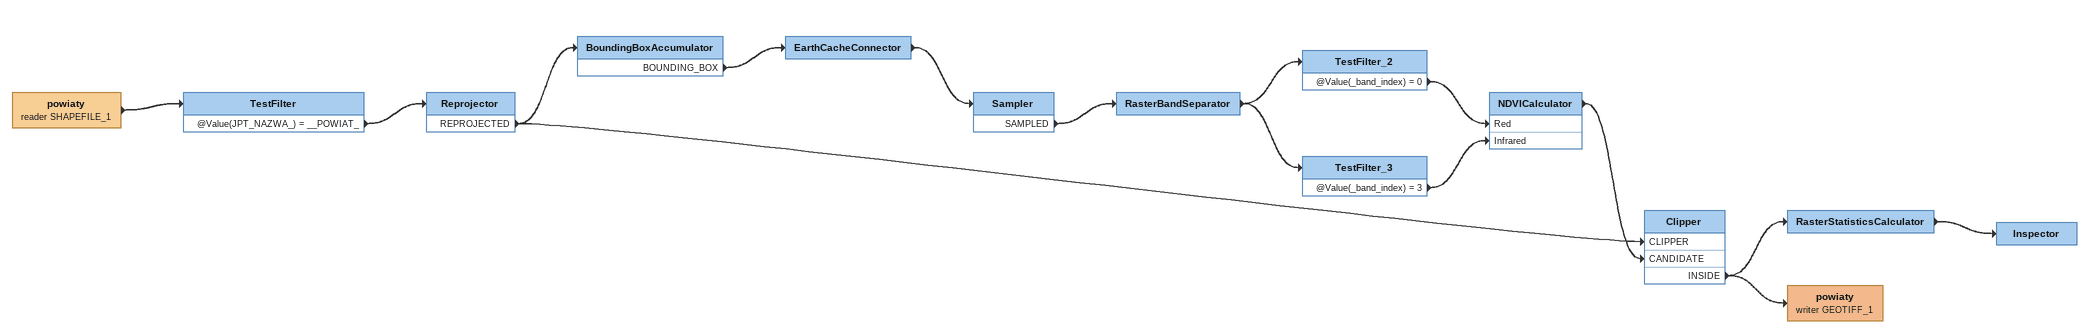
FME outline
powiaty (reader SHAPEFILE_1)
    -> TestFilter
TestFilter
    @Value(JPT_NAZWA_) = __POWIAT_ -> Reprojector
Reprojector
    REPROJECTED -> Clipper [CLIPPER]
    REPROJECTED -> BoundingBoxAccumulator
BoundingBoxAccumulator
    BOUNDING_BOX -> EarthCacheConnector
EarthCacheConnector
    -> Sampler
Sampler
    SAMPLED -> RasterBandSeparator
RasterBandSeparator
    -> TestFilter_2
    -> TestFilter_3
TestFilter_2
    @Value(_band_index) = 0 -> NDVICalculator [Red]
TestFilter_3
    @Value(_band_index) = 3 -> NDVICalculator [Infrared]
NDVICalculator
    -> Clipper [CANDIDATE]
Clipper
    INSIDE -> RasterStatisticsCalculator
    INSIDE -> powiaty (writer GEOTIFF_1)
RasterStatisticsCalculator
    -> Inspector
Inspector
powiaty (writer GEOTIFF_1)
